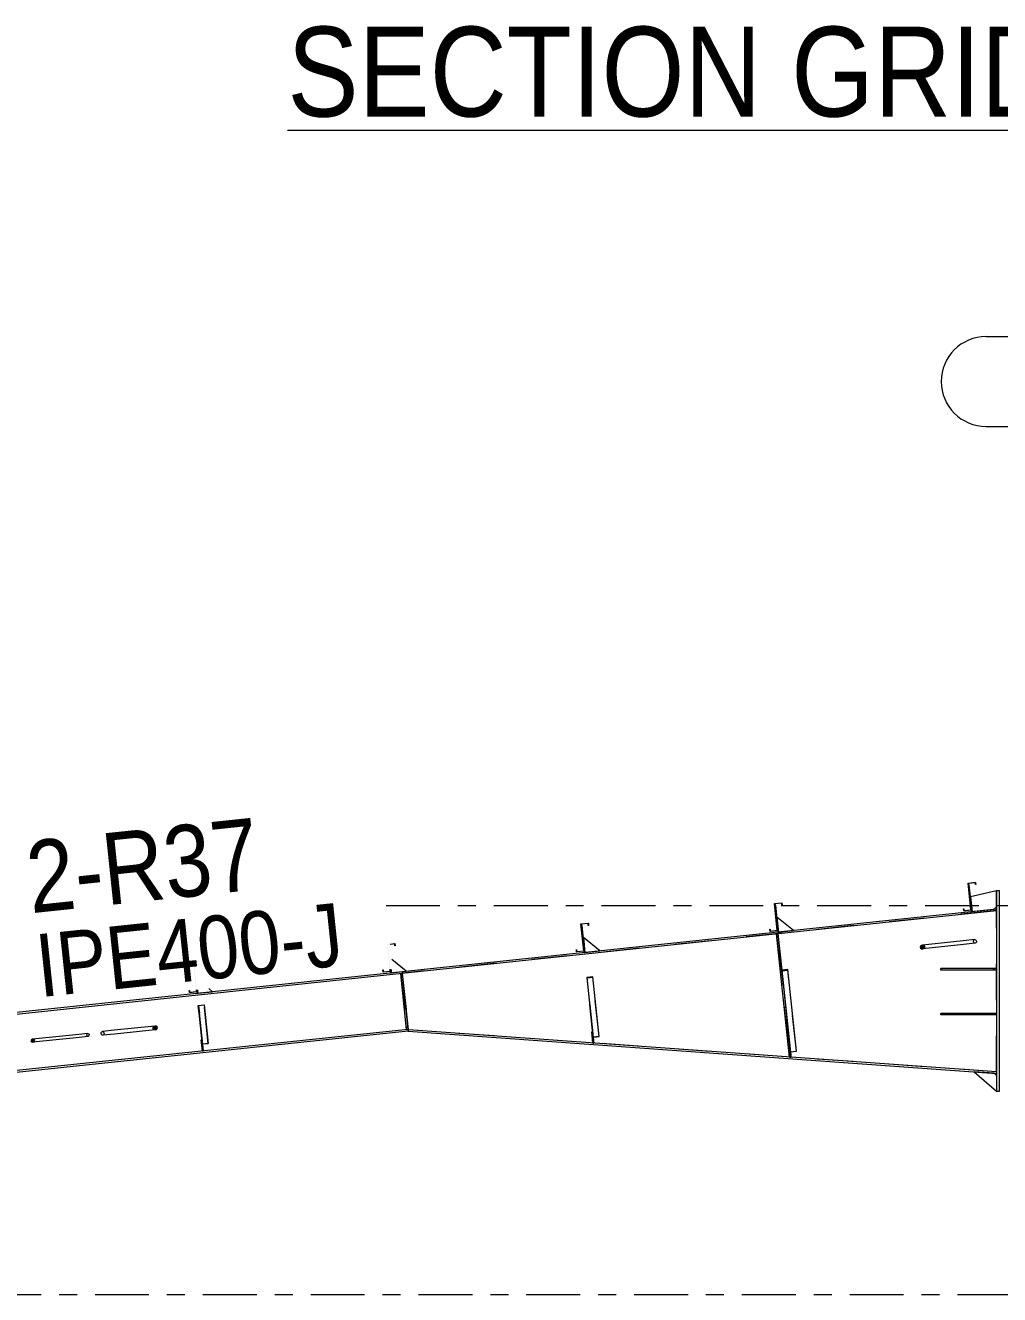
# Model space of a CAD drawing. Header units: millimetres. Extents: x -49 to 773, y -73 to 501.
# Drawn here: x 170.2 to 224.4, y 261.5 to 332.1 of the extents above; entities that cross this region are included whole.
import ezdxf

# ---------------------------------------------------------------- set-up
doc = ezdxf.new("R2010")
doc.units = ezdxf.units.MM
for name, pattern in [('XKITLINE00', [0]), ('XKITLINE02', [4, 2, -2]), ('XKITLINE03', [6, 3, -1, 1, -1])]:
    doc.linetypes.add(name, pattern=pattern)
for name, color, linetype, lineweight in [('OtherObjectType', 7, 'Continuous', 0), ('Part', 2, 'Continuous', 0), ('PartMark', 7, 'Continuous', 0), ('S-grid', 1, 'Continuous', 0)]:
    doc.layers.add(name, color=color, linetype=linetype, lineweight=lineweight)
doc.styles.add('ARIAL', font='ARIAL.TTF')

# ---------------------------------------------------------------- blocks, each defined once
blk = doc.blocks.new('*A133')
at = {"layer": 'Part'}
blk.add_hatch(color=3, dxfattribs=at).paths.add_polyline_path([(212.282, 279.532), (212.613, 279.567), (212.617, 279.534), (212.302, 279.501), (212.366, 278.888), (212.35, 278.887)], flags=17)
blk = doc.blocks.new('*A146')
at = {"layer": 'Part'}
blk.add_hatch(color=3, dxfattribs=at).paths.add_polyline_path([(179.555, 279.831), (179.969, 279.875), (179.982, 279.75), (179.967, 279.749), (179.956, 279.858), (179.571, 279.817), (179.729, 278.324), (179.315, 278.28), (179.301, 278.405), (179.316, 278.406), (179.328, 278.297), (179.712, 278.337)], flags=17)
blk = doc.blocks.new('*A147')
at = {"layer": 'Part'}
blk.add_hatch(color=3, dxfattribs=at).paths.add_polyline_path([(179.555, 279.831), (179.969, 279.875), (179.982, 279.75), (179.967, 279.749), (179.956, 279.858), (179.571, 279.817), (179.729, 278.324), (179.315, 278.28), (179.301, 278.405), (179.316, 278.406), (179.328, 278.297), (179.712, 278.337)], flags=17)
blk = doc.blocks.new('*A148')
at = {"layer": 'Part'}
blk.add_hatch(color=3, dxfattribs=at).paths.add_polyline_path([(190.328, 280.967), (190.743, 281.011), (190.756, 280.887), (190.741, 280.885), (190.729, 280.994), (190.345, 280.954), (190.502, 279.46), (190.088, 279.417), (190.075, 279.541), (190.09, 279.543), (190.101, 279.433), (190.486, 279.474)], flags=17)
blk = doc.blocks.new('*A149')
at = {"layer": 'Part'}
blk.add_hatch(color=3, dxfattribs=at).paths.add_polyline_path([(190.328, 280.967), (190.743, 281.011), (190.756, 280.887), (190.741, 280.885), (190.729, 280.994), (190.345, 280.954), (190.502, 279.46), (190.088, 279.417), (190.075, 279.541), (190.09, 279.543), (190.101, 279.433), (190.486, 279.474)], flags=17)
blk = doc.blocks.new('*A150')
at = {"layer": 'Part'}
blk.add_hatch(color=3, dxfattribs=at).paths.add_polyline_path([(201.102, 282.104), (201.516, 282.147), (201.53, 282.023), (201.515, 282.021), (201.503, 282.131), (201.119, 282.09), (201.276, 280.597), (200.862, 280.553), (200.849, 280.677), (200.863, 280.679), (200.875, 280.57), (201.26, 280.61)], flags=17)
blk = doc.blocks.new('*A151')
at = {"layer": 'Part'}
blk.add_hatch(color=3, dxfattribs=at).paths.add_polyline_path([(201.102, 282.104), (201.516, 282.147), (201.53, 282.023), (201.515, 282.021), (201.503, 282.131), (201.119, 282.09), (201.276, 280.597), (200.862, 280.553), (200.849, 280.677), (200.863, 280.679), (200.875, 280.57), (201.26, 280.61)], flags=17)
blk = doc.blocks.new('*A152')
at = {"layer": 'Part'}
blk.add_hatch(color=3, dxfattribs=at).paths.add_polyline_path([(211.876, 283.24), (212.29, 283.284), (212.303, 283.159), (212.288, 283.158), (212.277, 283.267), (211.892, 283.227), (212.05, 281.733), (211.635, 281.689), (211.622, 281.814), (211.637, 281.815), (211.649, 281.706), (212.033, 281.747)], flags=17)
blk = doc.blocks.new('*A153')
at = {"layer": 'Part'}
blk.add_hatch(color=3, dxfattribs=at).paths.add_polyline_path([(211.876, 283.24), (212.29, 283.284), (212.303, 283.159), (212.288, 283.158), (212.277, 283.267), (211.892, 283.227), (212.05, 281.733), (211.635, 281.689), (211.622, 281.814), (211.637, 281.815), (211.649, 281.706), (212.033, 281.747)], flags=17)
blk = doc.blocks.new('*A155')
at = {"layer": 'Part'}
blk.add_hatch(color=3, dxfattribs=at).paths.add_polyline_path([(179.809, 277.562), (180.141, 277.597), (180.143, 277.576), (179.828, 277.543), (179.87, 277.144), (179.854, 277.142)], flags=17)
blk = doc.blocks.new('*A156')
at = {"layer": 'Part'}
blk.add_hatch(color=3, dxfattribs=at).paths.add_polyline_path([(201.431, 279.128), (201.762, 279.163), (201.765, 279.137), (201.45, 279.104), (201.503, 278.609), (201.486, 278.607)], flags=17)
blk = doc.blocks.new('*A199')
at = {"layer": 'Part'}
blk.add_hatch(color=3, dxfattribs=at).paths.add_polyline_path([(170.59, 275.684), (170.669, 275.668), (170.707, 275.613), (170.682, 275.551), (170.608, 275.519), (170.529, 275.535), (170.491, 275.59), (170.516, 275.652)], flags=17)
blk = doc.blocks.new('*A207')
at = {"layer": 'Part'}
blk.add_hatch(color=3, dxfattribs=at).paths.add_polyline_path([(177.459, 276.416), (177.511, 276.383), (177.534, 276.333), (177.522, 276.279), (177.478, 276.236), (177.413, 276.215), (177.346, 276.222), (177.293, 276.255), (177.27, 276.305), (177.282, 276.359), (177.327, 276.402), (177.391, 276.423)], flags=17)
blk = doc.blocks.new('*A244')
at = {"layer": 'Part'}
blk.add_hatch(color=3, dxfattribs=at).paths.add_polyline_path([(222.649, 284.376), (223.064, 284.42), (223.077, 284.296), (223.062, 284.294), (223.05, 284.403), (222.666, 284.363), (222.823, 282.87), (222.409, 282.826), (222.396, 282.95), (222.411, 282.952), (222.422, 282.842), (222.807, 282.883)], flags=17)
blk = doc.blocks.new('*A245')
at = {"layer": 'Part'}
blk.add_hatch(color=3, dxfattribs=at).paths.add_polyline_path([(222.649, 284.376), (223.064, 284.42), (223.077, 284.296), (223.062, 284.294), (223.05, 284.403), (222.666, 284.363), (222.823, 282.87), (222.409, 282.826), (222.396, 282.95), (222.411, 282.952), (222.422, 282.842), (222.807, 282.883)], flags=17)
blk = doc.blocks.new('*A248')
at = {"layer": 'Part'}
blk.add_hatch(color=3, dxfattribs=at).paths.add_polyline_path([(220.174, 280.921), (220.227, 280.888), (220.25, 280.838), (220.237, 280.785), (220.193, 280.742), (220.128, 280.721), (220.061, 280.728), (220.008, 280.761), (219.985, 280.81), (219.998, 280.864), (220.042, 280.907), (220.107, 280.928)], flags=17)
blk = doc.blocks.new('*A896')
at = {"layer": 'S-grid', "color": 1, "linetype": 'XKITLINE03', "lineweight": 0}
blk.add_line((190.255, 283.136), (262.038, 283.136), dxfattribs=at)
blk = doc.blocks.new('*A897')
at = {"layer": 'S-grid', "color": 1, "linetype": 'XKITLINE03', "lineweight": 0}
blk.add_line((-5.936, 261.47), (454.905, 261.47), dxfattribs=at)
blk = doc.blocks.new('*A899')
at = {"layer": 'Part', "color": 2, "linetype": 'XKITLINE00', "lineweight": 0}
for p, q in [((191.503, 276.213), (191.497, 276.13)), ((191.497, 276.13), (224.224, 273.787)), ((224.23, 273.87), (191.503, 276.213)), ((224.224, 273.787), (224.23, 273.87))]:
    blk.add_line(p, q, dxfattribs=at)
blk = doc.blocks.new('*A900')
at = {"layer": 'Part', "color": 2, "linetype": 'XKITLINE00', "lineweight": 0}
for p, q in [((224.221, 282.933), (191.147, 279.445)), ((191.156, 279.362), (224.23, 282.85)), ((224.23, 282.85), (224.221, 282.933)), ((191.147, 279.445), (191.156, 279.362))]:
    blk.add_line(p, q, dxfattribs=at)
blk = doc.blocks.new('*A901')
at = {"layer": 'Part', "color": 7, "linetype": 'XKITLINE02', "lineweight": 0}
for p, q in [((224.23, 282.85), (191.156, 279.362)), ((224.23, 273.87), (224.23, 282.85)), ((191.156, 279.362), (191.488, 276.214)), ((224.23, 273.87), (191.503, 276.213))]:
    blk.add_line(p, q, dxfattribs=at)
at = {"layer": 'Part', "color": 2, "linetype": 'XKITLINE00', "lineweight": 0}
blk.add_line((191.503, 276.213), (191.488, 276.214), dxfattribs=at)
blk = doc.blocks.new('*A902')
at = {"layer": 'Part', "color": 7, "linetype": 'XKITLINE02', "lineweight": 0}
for p, q in [((212.778, 274.823), (212.282, 279.532)), ((212.795, 274.825), (212.302, 279.501)), ((213.093, 275.02), (212.613, 279.567)), ((212.76, 274.994), (213.092, 275.029)), ((212.778, 274.987), (213.093, 275.02)), ((212.778, 274.823), (212.795, 274.825))]:
    blk.add_line(p, q, dxfattribs=at)
blk = doc.blocks.new('*A903')
at = {"layer": 'Part', "color": 2, "linetype": 'XKITLINE00', "lineweight": 0}
for p, q in [((212.613, 279.567), (212.282, 279.532)), ((212.282, 279.532), (212.745, 275.137)), ((212.302, 279.501), (212.617, 279.534)), ((212.795, 274.825), (212.302, 279.501)), ((213.093, 275.02), (212.613, 279.567)), ((212.366, 278.888), (212.35, 278.887)), ((212.778, 274.987), (213.093, 275.02)), ((212.778, 274.823), (212.795, 274.825))]:
    blk.add_line(p, q, dxfattribs=at)
at = {"layer": 'Part', "color": 7, "linetype": 'XKITLINE02', "lineweight": 0}
for p, q in [((212.745, 275.137), (212.778, 274.823)), ((212.76, 274.994), (213.092, 275.029))]:
    blk.add_line(p, q, dxfattribs=at)
blk = doc.blocks.new('*A904')
at = {"layer": 'Part', "color": 7, "linetype": 'XKITLINE02', "lineweight": 0}
for p, q in [((212.067, 281.567), (211.984, 281.559)), ((211.984, 281.559), (212.71, 274.68)), ((212.793, 274.689), (212.067, 281.567)), ((212.697, 274.804), (212.78, 274.813)), ((212.71, 274.68), (212.793, 274.689))]:
    blk.add_line(p, q, dxfattribs=at)
blk = doc.blocks.new('*A905')
at = {"layer": 'Part', "color": 7, "linetype": 'XKITLINE02', "lineweight": 0}
for p, q in [((211.984, 281.559), (212.067, 281.567)), ((212.282, 279.532), (212.745, 275.137)), ((212.697, 274.804), (212.78, 274.813)), ((212.708, 274.695), (212.71, 274.68)), ((212.793, 274.689), (212.71, 274.68))]:
    blk.add_line(p, q, dxfattribs=at)
at = {"layer": 'Part', "color": 2, "linetype": 'XKITLINE00', "lineweight": 0}
for p, q in [((212.708, 274.695), (211.984, 281.559)), ((212.067, 281.567), (212.282, 279.532)), ((212.745, 275.137), (212.793, 274.689))]:
    blk.add_line(p, q, dxfattribs=at)
blk = doc.blocks.new('*A906')
at = {"layer": 'Part', "color": 2, "linetype": 'XKITLINE00', "lineweight": 0}
blk.add_line((212.929, 281.742), (212.012, 282.483), dxfattribs=at)
at = {"layer": 'Part', "color": 7, "linetype": 'XKITLINE02', "lineweight": 0}
for p, q in [((212.012, 282.483), (212.1, 281.655)), ((212.1, 281.655), (212.929, 281.742))]:
    blk.add_line(p, q, dxfattribs=at)
blk = doc.blocks.new('*A964')
at = {"layer": 'Part', "color": 2, "linetype": 'XKITLINE00', "lineweight": 0}
for p, q in [((179.301, 278.405), (179.316, 278.406)), ((179.302, 278.396), (179.301, 278.405)), ((179.315, 278.28), (179.302, 278.396)), ((179.316, 278.406), (179.317, 278.398)), ((179.317, 278.398), (179.328, 278.297)), ((179.712, 278.337), (179.702, 278.439)), ((179.717, 278.44), (179.729, 278.324)), ((179.729, 278.324), (179.315, 278.28)), ((179.328, 278.297), (179.712, 278.337))]:
    blk.add_line(p, q, dxfattribs=at)
blk = doc.blocks.new('*A965')
at = {"layer": 'Part', "color": 2, "linetype": 'XKITLINE00', "lineweight": 0}
for p, q in [((179.301, 278.405), (179.316, 278.406)), ((179.302, 278.396), (179.301, 278.405)), ((179.315, 278.28), (179.302, 278.396)), ((179.316, 278.406), (179.317, 278.398)), ((179.317, 278.398), (179.328, 278.297)), ((179.712, 278.337), (179.702, 278.439)), ((179.717, 278.44), (179.729, 278.324)), ((179.729, 278.324), (179.315, 278.28)), ((179.328, 278.297), (179.712, 278.337))]:
    blk.add_line(p, q, dxfattribs=at)
blk = doc.blocks.new('*A966')
at = {"layer": 'Part', "color": 2, "linetype": 'XKITLINE00', "lineweight": 0}
for p, q in [((190.482, 280.983), (190.743, 281.011)), ((190.729, 280.994), (190.484, 280.968)), ((190.741, 280.885), (190.729, 280.994)), ((190.756, 280.887), (190.741, 280.885)), ((190.743, 281.011), (190.756, 280.887)), ((190.075, 279.541), (190.09, 279.543)), ((190.076, 279.533), (190.075, 279.541)), ((190.088, 279.417), (190.076, 279.533)), ((190.502, 279.46), (190.088, 279.417)), ((190.09, 279.543), (190.091, 279.534)), ((190.091, 279.534), (190.101, 279.433)), ((190.101, 279.433), (190.486, 279.474)), ((190.486, 279.474), (190.475, 279.575)), ((190.49, 279.576), (190.502, 279.46))]:
    blk.add_line(p, q, dxfattribs=at)
blk = doc.blocks.new('*A967')
at = {"layer": 'Part', "color": 2, "linetype": 'XKITLINE00', "lineweight": 0}
for p, q in [((190.482, 280.983), (190.743, 281.011)), ((190.729, 280.994), (190.484, 280.968)), ((190.741, 280.885), (190.729, 280.994)), ((190.756, 280.887), (190.741, 280.885)), ((190.743, 281.011), (190.756, 280.887)), ((190.075, 279.541), (190.09, 279.543)), ((190.076, 279.533), (190.075, 279.541)), ((190.088, 279.417), (190.076, 279.533)), ((190.502, 279.46), (190.088, 279.417)), ((190.09, 279.543), (190.091, 279.534)), ((190.091, 279.534), (190.101, 279.433)), ((190.101, 279.433), (190.486, 279.474)), ((190.486, 279.474), (190.475, 279.575)), ((190.49, 279.576), (190.502, 279.46))]:
    blk.add_line(p, q, dxfattribs=at)
blk = doc.blocks.new('*A968')
at = {"layer": 'Part', "color": 2, "linetype": 'XKITLINE00', "lineweight": 0}
for p, q in [((201.102, 282.104), (201.516, 282.147)), ((201.26, 280.61), (201.102, 282.104)), ((201.503, 282.131), (201.119, 282.09)), ((201.119, 282.09), (201.276, 280.597)), ((201.515, 282.021), (201.503, 282.131)), ((201.53, 282.023), (201.515, 282.021)), ((201.516, 282.147), (201.53, 282.023)), ((200.849, 280.677), (200.863, 280.679)), ((200.862, 280.553), (200.849, 280.677)), ((201.276, 280.597), (200.862, 280.553)), ((200.863, 280.679), (200.875, 280.57)), ((200.875, 280.57), (201.26, 280.61))]:
    blk.add_line(p, q, dxfattribs=at)
blk = doc.blocks.new('*A969')
at = {"layer": 'Part', "color": 2, "linetype": 'XKITLINE00', "lineweight": 0}
for p, q in [((201.102, 282.104), (201.516, 282.147)), ((201.26, 280.61), (201.102, 282.104)), ((201.503, 282.131), (201.119, 282.09)), ((201.119, 282.09), (201.276, 280.597)), ((201.515, 282.021), (201.503, 282.131)), ((201.53, 282.023), (201.515, 282.021)), ((201.516, 282.147), (201.53, 282.023)), ((200.849, 280.677), (200.863, 280.679)), ((200.862, 280.553), (200.849, 280.677)), ((201.276, 280.597), (200.862, 280.553)), ((200.863, 280.679), (200.875, 280.57)), ((200.875, 280.57), (201.26, 280.61))]:
    blk.add_line(p, q, dxfattribs=at)
blk = doc.blocks.new('*A970')
at = {"layer": 'Part', "color": 2, "linetype": 'XKITLINE00', "lineweight": 0}
for p, q in [((211.876, 283.24), (212.29, 283.284)), ((212.033, 281.747), (211.876, 283.24)), ((212.277, 283.267), (211.892, 283.227)), ((211.892, 283.227), (212.05, 281.733)), ((212.288, 283.158), (212.277, 283.267)), ((212.303, 283.159), (212.288, 283.158)), ((212.29, 283.284), (212.303, 283.159)), ((211.622, 281.814), (211.637, 281.815)), ((211.635, 281.689), (211.622, 281.814)), ((212.05, 281.733), (211.635, 281.689)), ((211.637, 281.815), (211.649, 281.706)), ((211.649, 281.706), (212.033, 281.747))]:
    blk.add_line(p, q, dxfattribs=at)
blk = doc.blocks.new('*A971')
at = {"layer": 'Part', "color": 2, "linetype": 'XKITLINE00', "lineweight": 0}
for p, q in [((211.876, 283.24), (212.29, 283.284)), ((212.033, 281.747), (211.876, 283.24)), ((212.277, 283.267), (211.892, 283.227)), ((211.892, 283.227), (212.05, 281.733)), ((212.288, 283.158), (212.277, 283.267)), ((212.303, 283.159), (212.288, 283.158)), ((212.29, 283.284), (212.303, 283.159)), ((211.622, 281.814), (211.637, 281.815)), ((211.635, 281.689), (211.622, 281.814)), ((212.05, 281.733), (211.635, 281.689)), ((211.637, 281.815), (211.649, 281.706)), ((211.649, 281.706), (212.033, 281.747))]:
    blk.add_line(p, q, dxfattribs=at)
blk = doc.blocks.new('*A972')
at = {"layer": 'Part', "color": 2, "linetype": 'XKITLINE00', "lineweight": 0}
for p, q in [((191.147, 279.445), (118.514, 271.784)), ((191.159, 279.337), (118.525, 271.676)), ((191.156, 279.362), (191.159, 279.337)), ((191.486, 276.237), (126.54, 269.387)), ((191.497, 276.13), (126.551, 269.279)), ((191.486, 276.237), (191.497, 276.13)), ((126.208, 269.352), (118.852, 268.576)), ((126.219, 269.244), (118.863, 268.469))]:
    blk.add_line(p, q, dxfattribs=at)
at = {"layer": 'Part', "color": 7, "linetype": 'XKITLINE02', "lineweight": 0}
for p, q in [((191.147, 279.445), (191.156, 279.362)), ((191.159, 279.337), (191.486, 276.237)), ((118.514, 271.784), (118.863, 268.469)), ((126.54, 269.387), (126.208, 269.352)), ((126.551, 269.279), (126.219, 269.244))]:
    blk.add_line(p, q, dxfattribs=at)
blk = doc.blocks.new('*A981')
at = {"layer": 'Part', "color": 7, "linetype": 'XKITLINE02', "lineweight": 0}
for p, q in [((180.01, 275.656), (179.969, 275.651)), ((179.969, 275.651), (180.034, 275.03)), ((180.076, 275.034), (180.01, 275.656)), ((180.021, 275.154), (180.063, 275.158)), ((180.034, 275.03), (180.076, 275.034))]:
    blk.add_line(p, q, dxfattribs=at)
blk = doc.blocks.new('*A982')
at = {"layer": 'Part', "color": 2, "linetype": 'XKITLINE00', "lineweight": 0}
for p, q in [((179.969, 275.651), (180.01, 275.656)), ((180.034, 275.03), (179.969, 275.651)), ((180.038, 275.396), (180.076, 275.034))]:
    blk.add_line(p, q, dxfattribs=at)
at = {"layer": 'Part', "color": 7, "linetype": 'XKITLINE02', "lineweight": 0}
for p, q in [((180.01, 275.656), (180.038, 275.396)), ((180.021, 275.154), (180.063, 275.158)), ((180.076, 275.034), (180.034, 275.03))]:
    blk.add_line(p, q, dxfattribs=at)
blk = doc.blocks.new('*A983')
at = {"layer": 'Part', "color": 7, "linetype": 'XKITLINE02', "lineweight": 0}
for p, q in [((179.758, 278.444), (179.779, 278.246)), ((179.779, 278.246), (180.608, 278.333))]:
    blk.add_line(p, q, dxfattribs=at)
at = {"layer": 'Part', "color": 2, "linetype": 'XKITLINE00', "lineweight": 0}
blk.add_line((180.608, 278.333), (180.388, 278.511), dxfattribs=at)
blk = doc.blocks.new('*A984')
at = {"layer": 'Part', "color": 7, "linetype": 'XKITLINE02', "lineweight": 0}
for p, q in [((179.717, 278.44), (179.729, 278.324)), ((179.738, 278.241), (179.779, 278.246))]:
    blk.add_line(p, q, dxfattribs=at)
at = {"layer": 'Part', "color": 2, "linetype": 'XKITLINE00', "lineweight": 0}
for p, q in [((179.779, 278.246), (179.758, 278.444)), ((179.729, 278.324), (179.738, 278.241))]:
    blk.add_line(p, q, dxfattribs=at)
blk = doc.blocks.new('*A985')
at = {"layer": 'Part', "color": 7, "linetype": 'XKITLINE02', "lineweight": 0}
for p, q in [((180.061, 275.174), (179.809, 277.562)), ((180.078, 275.176), (179.828, 277.543)), ((180.366, 275.457), (180.141, 277.597)), ((180.034, 275.435), (180.365, 275.47)), ((180.052, 275.424), (180.366, 275.457)), ((180.061, 275.174), (180.078, 275.176))]:
    blk.add_line(p, q, dxfattribs=at)
blk = doc.blocks.new('*A986')
at = {"layer": 'Part', "color": 2, "linetype": 'XKITLINE00', "lineweight": 0}
for p, q in [((179.809, 277.562), (180.141, 277.597)), ((179.854, 277.142), (179.809, 277.562)), ((180.143, 277.576), (179.828, 277.543)), ((179.828, 277.543), (179.87, 277.144)), ((179.87, 277.144), (179.854, 277.142)), ((179.854, 277.142), (180.038, 275.396)), ((180.078, 275.176), (179.87, 277.144)), ((180.141, 277.597), (180.366, 275.457)), ((180.052, 275.424), (180.366, 275.457)), ((180.061, 275.174), (180.078, 275.176))]:
    blk.add_line(p, q, dxfattribs=at)
at = {"layer": 'Part', "color": 7, "linetype": 'XKITLINE02', "lineweight": 0}
for p, q in [((180.034, 275.435), (180.365, 275.47)), ((180.038, 275.396), (180.061, 275.174))]:
    blk.add_line(p, q, dxfattribs=at)
blk = doc.blocks.new('*A987')
at = {"layer": 'Part', "color": 7, "linetype": 'XKITLINE02', "lineweight": 0}
for p, q in [((190.49, 279.576), (190.502, 279.46)), ((190.511, 279.378), (190.553, 279.382))]:
    blk.add_line(p, q, dxfattribs=at)
at = {"layer": 'Part', "color": 2, "linetype": 'XKITLINE00', "lineweight": 0}
for p, q in [((190.502, 279.46), (190.511, 279.378)), ((190.553, 279.382), (190.532, 279.581))]:
    blk.add_line(p, q, dxfattribs=at)
blk = doc.blocks.new('*A988')
at = {"layer": 'Part', "color": 2, "linetype": 'XKITLINE00', "lineweight": 0}
blk.add_line((191.381, 279.469), (190.573, 280.123), dxfattribs=at)
at = {"layer": 'Part', "color": 7, "linetype": 'XKITLINE02', "lineweight": 0}
for p, q in [((190.532, 279.581), (190.553, 279.382)), ((190.553, 279.382), (191.381, 279.469))]:
    blk.add_line(p, q, dxfattribs=at)
blk = doc.blocks.new('*A989')
at = {"layer": 'Part', "color": 7, "linetype": 'XKITLINE02', "lineweight": 0}
for p, q in [((191.159, 279.337), (191.076, 279.328)), ((191.076, 279.328), (191.403, 276.229)), ((191.089, 279.204), (191.172, 279.213)), ((191.486, 276.237), (191.159, 279.337)), ((191.39, 276.353), (191.473, 276.362)), ((191.403, 276.229), (191.486, 276.237))]:
    blk.add_line(p, q, dxfattribs=at)
blk = doc.blocks.new('*A990')
at = {"layer": 'Part', "color": 7, "linetype": 'XKITLINE02', "lineweight": 0}
for p, q in [((191.159, 279.337), (191.076, 279.328)), ((191.089, 279.204), (191.172, 279.213)), ((191.473, 276.362), (191.39, 276.353)), ((191.486, 276.237), (191.403, 276.229))]:
    blk.add_line(p, q, dxfattribs=at)
at = {"layer": 'Part', "color": 2, "linetype": 'XKITLINE00', "lineweight": 0}
for p, q in [((191.403, 276.229), (191.076, 279.328)), ((191.159, 279.337), (191.486, 276.237))]:
    blk.add_line(p, q, dxfattribs=at)
blk = doc.blocks.new('*A991')
at = {"layer": 'Part', "color": 2, "linetype": 'XKITLINE00', "lineweight": 0}
for p, q in [((201.762, 279.163), (201.431, 279.128)), ((201.431, 279.128), (201.773, 275.883)), ((201.45, 279.104), (201.765, 279.137)), ((201.819, 275.609), (201.45, 279.104)), ((202.113, 275.842), (201.762, 279.163)), ((201.503, 278.609), (201.486, 278.607)), ((201.798, 275.809), (202.113, 275.842)), ((201.802, 275.607), (201.819, 275.609))]:
    blk.add_line(p, q, dxfattribs=at)
at = {"layer": 'Part', "color": 7, "linetype": 'XKITLINE02', "lineweight": 0}
for p, q in [((201.773, 275.883), (201.802, 275.607)), ((201.78, 275.818), (202.112, 275.853))]:
    blk.add_line(p, q, dxfattribs=at)
blk = doc.blocks.new('*A992')
at = {"layer": 'Part', "color": 7, "linetype": 'XKITLINE02', "lineweight": 0}
for p, q in [((201.802, 275.607), (201.431, 279.128)), ((201.819, 275.609), (201.45, 279.104)), ((202.113, 275.842), (201.762, 279.163)), ((201.78, 275.818), (202.112, 275.853)), ((201.798, 275.809), (202.113, 275.842)), ((201.802, 275.607), (201.819, 275.609))]:
    blk.add_line(p, q, dxfattribs=at)
blk = doc.blocks.new('*A993')
at = {"layer": 'Part', "color": 2, "linetype": 'XKITLINE00', "lineweight": 0}
for p, q in [((201.169, 282.01), (201.127, 282.006)), ((201.326, 280.518), (201.169, 282.01)), ((201.276, 280.597), (201.285, 280.514))]:
    blk.add_line(p, q, dxfattribs=at)
at = {"layer": 'Part', "color": 7, "linetype": 'XKITLINE02', "lineweight": 0}
for p, q in [((201.127, 282.006), (201.276, 280.597)), ((201.285, 280.514), (201.326, 280.518))]:
    blk.add_line(p, q, dxfattribs=at)
blk = doc.blocks.new('*A994')
at = {"layer": 'Part', "color": 2, "linetype": 'XKITLINE00', "lineweight": 0}
blk.add_line((202.155, 280.606), (201.239, 281.347), dxfattribs=at)
at = {"layer": 'Part', "color": 7, "linetype": 'XKITLINE02', "lineweight": 0}
for p, q in [((201.239, 281.347), (201.326, 280.518)), ((201.326, 280.518), (202.155, 280.606))]:
    blk.add_line(p, q, dxfattribs=at)
blk = doc.blocks.new('*A995')
at = {"layer": 'Part', "color": 2, "linetype": 'XKITLINE00', "lineweight": 0}
for p, q in [((201.709, 276.092), (201.751, 276.096)), ((201.774, 275.477), (201.709, 276.092)), ((201.773, 275.883), (201.816, 275.474))]:
    blk.add_line(p, q, dxfattribs=at)
at = {"layer": 'Part', "color": 7, "linetype": 'XKITLINE02', "lineweight": 0}
for p, q in [((201.751, 276.096), (201.773, 275.883)), ((201.762, 275.594), (201.803, 275.599)), ((201.774, 275.477), (201.775, 275.47)), ((201.816, 275.474), (201.775, 275.47))]:
    blk.add_line(p, q, dxfattribs=at)
blk = doc.blocks.new('*A996')
at = {"layer": 'Part', "color": 7, "linetype": 'XKITLINE02', "lineweight": 0}
for p, q in [((201.751, 276.096), (201.709, 276.092)), ((201.709, 276.092), (201.775, 275.47)), ((201.816, 275.474), (201.751, 276.096)), ((201.762, 275.594), (201.803, 275.599)), ((201.775, 275.47), (201.816, 275.474))]:
    blk.add_line(p, q, dxfattribs=at)
blk = doc.blocks.new('*A997')
at = {"layer": 'Part', "color": 2, "linetype": 'XKITLINE00', "lineweight": 0}
for p, q in [((211.942, 283.146), (211.901, 283.142)), ((212.1, 281.655), (211.942, 283.146)), ((212.05, 281.733), (212.058, 281.65))]:
    blk.add_line(p, q, dxfattribs=at)
at = {"layer": 'Part', "color": 7, "linetype": 'XKITLINE02', "lineweight": 0}
for p, q in [((211.901, 283.142), (212.05, 281.733)), ((212.058, 281.65), (212.1, 281.655))]:
    blk.add_line(p, q, dxfattribs=at)
blk = doc.blocks.new('*A1124')
at = {"layer": 'Part', "color": 2, "linetype": 'XKITLINE00', "lineweight": 0}
for p, q in [((170.516, 275.652), (170.491, 275.59)), ((170.491, 275.59), (170.529, 275.535)), ((170.59, 275.684), (170.516, 275.652)), ((172.994, 275.938), (170.59, 275.684)), ((170.669, 275.668), (170.59, 275.684)), ((173.011, 275.772), (170.608, 275.519)), ((170.707, 275.613), (170.669, 275.668)), ((170.682, 275.551), (170.707, 275.613)), ((170.529, 275.535), (170.608, 275.519)), ((170.608, 275.519), (170.682, 275.551))]:
    blk.add_line(p, q, dxfattribs=at)
at = {"layer": 'Part', "color": 7, "linetype": 'XKITLINE02', "lineweight": 0}
for p, q in [((173.66, 276.008), (172.994, 275.938)), ((173.678, 275.842), (173.011, 275.772)), ((173.606, 275.919), (173.618, 275.979)), ((173.63, 275.862), (173.606, 275.919)), ((173.618, 275.979), (173.66, 276.008)), ((173.678, 275.842), (173.63, 275.862)), ((173.66, 276.008), (173.708, 275.989)), ((173.72, 275.871), (173.678, 275.842)), ((173.708, 275.989), (173.733, 275.932)), ((173.733, 275.932), (173.72, 275.871))]:
    blk.add_line(p, q, dxfattribs=at)
blk = doc.blocks.new('*A1137')
at = {"layer": 'Part', "color": 2, "linetype": 'XKITLINE00', "lineweight": 0}
for p, q in [((177.391, 276.423), (175.118, 276.183)), ((177.282, 276.359), (177.27, 276.305)), ((177.27, 276.305), (177.293, 276.255)), ((177.327, 276.402), (177.282, 276.359)), ((177.391, 276.423), (177.327, 276.402)), ((177.459, 276.416), (177.391, 276.423)), ((177.511, 276.383), (177.459, 276.416)), ((177.478, 276.236), (177.522, 276.279)), ((177.534, 276.333), (177.511, 276.383)), ((177.522, 276.279), (177.534, 276.333)), ((177.413, 276.215), (175.139, 275.976)), ((177.293, 276.255), (177.346, 276.222)), ((177.346, 276.222), (177.413, 276.215)), ((177.413, 276.215), (177.478, 276.236))]:
    blk.add_line(p, q, dxfattribs=at)
at = {"layer": 'Part', "color": 7, "linetype": 'XKITLINE02', "lineweight": 0}
for p, q in [((174.403, 276.003), (174.409, 276.056)), ((174.419, 275.952), (174.403, 276.003)), ((174.409, 276.056), (174.434, 276.097)), ((174.453, 275.917), (174.419, 275.952)), ((174.434, 276.097), (174.473, 276.115)), ((174.495, 275.908), (174.453, 275.917)), ((175.118, 276.183), (174.473, 276.115)), ((174.473, 276.115), (174.515, 276.105)), ((175.139, 275.976), (174.495, 275.908)), ((174.534, 275.926), (174.495, 275.908)), ((174.515, 276.105), (174.549, 276.07)), ((174.56, 275.967), (174.534, 275.926)), ((174.549, 276.07), (174.565, 276.02)), ((174.565, 276.02), (174.56, 275.967))]:
    blk.add_line(p, q, dxfattribs=at)
blk = doc.blocks.new('*A1254')
at = {"layer": 'Part', "color": 2, "linetype": 'XKITLINE00', "lineweight": 0}
for p, q in [((222.649, 284.376), (223.064, 284.42)), ((222.807, 282.883), (222.649, 284.376)), ((223.05, 284.403), (222.666, 284.363)), ((222.666, 284.363), (222.823, 282.87)), ((223.062, 284.294), (223.05, 284.403)), ((223.077, 284.296), (223.062, 284.294)), ((223.064, 284.42), (223.077, 284.296)), ((222.396, 282.95), (222.411, 282.952)), ((222.409, 282.826), (222.396, 282.95)), ((222.823, 282.87), (222.409, 282.826)), ((222.411, 282.952), (222.422, 282.842)), ((222.422, 282.842), (222.807, 282.883))]:
    blk.add_line(p, q, dxfattribs=at)
blk = doc.blocks.new('*A1255')
at = {"layer": 'Part', "color": 2, "linetype": 'XKITLINE00', "lineweight": 0}
for p, q in [((222.649, 284.376), (223.064, 284.42)), ((222.807, 282.883), (222.649, 284.376)), ((223.05, 284.403), (222.666, 284.363)), ((222.666, 284.363), (222.823, 282.87)), ((223.062, 284.294), (223.05, 284.403)), ((223.077, 284.296), (223.062, 284.294)), ((223.064, 284.42), (223.077, 284.296)), ((222.396, 282.95), (222.411, 282.952)), ((222.409, 282.826), (222.396, 282.95)), ((222.823, 282.87), (222.409, 282.826)), ((222.411, 282.952), (222.422, 282.842)), ((222.422, 282.842), (222.807, 282.883))]:
    blk.add_line(p, q, dxfattribs=at)
blk = doc.blocks.new('*A1261')
at = {"layer": 'Part', "color": 2, "linetype": 'XKITLINE00', "lineweight": 0}
for p, q in [((224.23, 283.953), (224.23, 272.787)), ((224.397, 283.953), (224.23, 283.953)), ((224.397, 272.787), (224.397, 283.953)), ((224.23, 272.787), (224.397, 272.787))]:
    blk.add_line(p, q, dxfattribs=at)
blk = doc.blocks.new('*A1263')
at = {"layer": 'Part', "color": 2, "linetype": 'XKITLINE00', "lineweight": 0}
for p, q in [((222.983, 273.875), (224.23, 272.787)), ((224.106, 273.795), (224.23, 273.661))]:
    blk.add_line(p, q, dxfattribs=at)
at = {"layer": 'Part', "color": 7, "linetype": 'XKITLINE02', "lineweight": 0}
for p, q in [((224.106, 273.795), (222.983, 273.875)), ((224.23, 273.661), (224.23, 272.787))]:
    blk.add_line(p, q, dxfattribs=at)
blk = doc.blocks.new('*A1267')
at = {"layer": 'Part', "color": 2, "linetype": 'XKITLINE00', "lineweight": 0}
for p, q in [((224.23, 277.12), (221.13, 277.12)), ((221.13, 277.12), (221.13, 277.037)), ((224.23, 277.037), (221.13, 277.037)), ((224.064, 277.037), (224.064, 277.12))]:
    blk.add_line(p, q, dxfattribs=at)
at = {"layer": 'Part', "color": 7, "linetype": 'XKITLINE02', "lineweight": 0}
for p, q in [((224.105, 277.037), (224.105, 277.12)), ((224.23, 277.12), (224.23, 277.037))]:
    blk.add_line(p, q, dxfattribs=at)
blk = doc.blocks.new('*A1268')
at = {"layer": 'Part', "color": 2, "linetype": 'XKITLINE00', "lineweight": 0}
for p, q in [((224.23, 279.62), (221.13, 279.62)), ((221.13, 279.62), (221.13, 279.537)), ((224.23, 279.537), (221.13, 279.537)), ((224.064, 279.537), (224.064, 279.62))]:
    blk.add_line(p, q, dxfattribs=at)
at = {"layer": 'Part', "color": 7, "linetype": 'XKITLINE02', "lineweight": 0}
for p, q in [((224.105, 279.537), (224.105, 279.62)), ((224.23, 279.62), (224.23, 279.537))]:
    blk.add_line(p, q, dxfattribs=at)
blk = doc.blocks.new('*A1269')
at = {"layer": 'Part', "color": 7, "linetype": 'XKITLINE02', "lineweight": 0}
for p, q in [((224.23, 277.12), (221.13, 277.12)), ((221.13, 277.037), (221.13, 277.12)), ((224.23, 277.037), (221.13, 277.037)), ((224.064, 277.037), (224.064, 277.12)), ((224.105, 277.037), (224.105, 277.12)), ((224.23, 277.12), (224.23, 277.037))]:
    blk.add_line(p, q, dxfattribs=at)
blk = doc.blocks.new('*A1270')
at = {"layer": 'Part', "color": 7, "linetype": 'XKITLINE02', "lineweight": 0}
for p, q in [((224.23, 279.62), (221.13, 279.62)), ((221.13, 279.537), (221.13, 279.62)), ((224.23, 279.537), (221.13, 279.537)), ((224.064, 279.537), (224.064, 279.62)), ((224.105, 279.537), (224.105, 279.62)), ((224.23, 279.62), (224.23, 279.537))]:
    blk.add_line(p, q, dxfattribs=at)
blk = doc.blocks.new('*A1271')
at = {"layer": 'Part', "color": 2, "linetype": 'XKITLINE00', "lineweight": 0}
for p, q in [((222.716, 284.283), (222.675, 284.278)), ((222.873, 282.791), (222.716, 284.283)), ((222.823, 282.87), (222.832, 282.787))]:
    blk.add_line(p, q, dxfattribs=at)
at = {"layer": 'Part', "color": 7, "linetype": 'XKITLINE02', "lineweight": 0}
for p, q in [((222.675, 284.278), (222.823, 282.87)), ((222.832, 282.787), (222.873, 282.791))]:
    blk.add_line(p, q, dxfattribs=at)
blk = doc.blocks.new('*A1272')
at = {"layer": 'Part', "color": 2, "linetype": 'XKITLINE00', "lineweight": 0}
for p, q in [((224.23, 283.953), (222.786, 283.62)), ((222.786, 283.62), (222.874, 282.791)), ((224.106, 282.921), (224.23, 283.059))]:
    blk.add_line(p, q, dxfattribs=at)
at = {"layer": 'Part', "color": 7, "linetype": 'XKITLINE02', "lineweight": 0}
for p, q in [((224.23, 283.059), (224.23, 283.953)), ((222.874, 282.791), (224.106, 282.921))]:
    blk.add_line(p, q, dxfattribs=at)
blk = doc.blocks.new('*A1295')
at = {"layer": 'Part', "color": 7, "linetype": 'XKITLINE02', "lineweight": 0}
for p, q in [((223.025, 281.236), (222.38, 281.168)), ((222.985, 281.218), (223.025, 281.236)), ((223.025, 281.236), (223.067, 281.226)), ((223.067, 281.226), (223.1, 281.191)), ((223.046, 281.029), (222.402, 280.961)), ((222.954, 281.124), (222.96, 281.177)), ((222.971, 281.073), (222.954, 281.124)), ((222.96, 281.177), (222.985, 281.218)), ((223.004, 281.038), (222.971, 281.073)), ((223.046, 281.029), (223.004, 281.038)), ((223.086, 281.047), (223.046, 281.029)), ((223.111, 281.088), (223.086, 281.047)), ((223.1, 281.191), (223.117, 281.141)), ((223.117, 281.141), (223.111, 281.088))]:
    blk.add_line(p, q, dxfattribs=at)
at = {"layer": 'Part', "color": 2, "linetype": 'XKITLINE00', "lineweight": 0}
for p, q in [((219.998, 280.864), (219.985, 280.81)), ((219.985, 280.81), (220.008, 280.761)), ((220.042, 280.907), (219.998, 280.864)), ((220.008, 280.761), (220.061, 280.728)), ((220.107, 280.928), (220.042, 280.907)), ((220.061, 280.728), (220.128, 280.721)), ((222.38, 281.168), (220.107, 280.928)), ((220.174, 280.921), (220.107, 280.928)), ((222.402, 280.961), (220.128, 280.721)), ((220.128, 280.721), (220.193, 280.742)), ((220.227, 280.888), (220.174, 280.921)), ((220.193, 280.742), (220.237, 280.785)), ((220.25, 280.838), (220.227, 280.888)), ((220.237, 280.785), (220.25, 280.838))]:
    blk.add_line(p, q, dxfattribs=at)
blk = doc.blocks.new('*A1299')
at = {"layer": 'S-grid', "color": 1, "linetype": 'XKITLINE00', "lineweight": 0}
for p, q in [((223.653, 314.803), (228.641, 314.803)), ((223.653, 309.803), (228.641, 309.803))]:
    blk.add_line(p, q, dxfattribs=at)
for centre, start, end in [((223.653, 312.303), 90, 270), ((228.641, 312.303), 270, 90)]:
    blk.add_arc(centre, 2.5, start, end, dxfattribs=at)
blk = doc.blocks.new('*A1386')
at = {"layer": 'OtherObjectType', "color": 5, "linetype": 'XKITLINE00', "lineweight": 0}
blk.add_line((184.768, 326.303), (239.963, 326.303), dxfattribs=at)
at = {"layer": 'OtherObjectType', "color": 7, "style": 'ARIAL', "width": 0.85}
blk.add_text('SECTION GRID G', height=5, dxfattribs=at).set_placement((184.768, 327.053))
blk = doc.blocks.new('*A1777')
at = {"layer": 'PartMark', "color": 3, "style": 'ARIAL', "width": 0.85}
blk.add_text('2-R37', height=4, rotation=6.02179, dxfattribs=at).set_placement((170.492, 282.696))
at = {"layer": 'PartMark', "color": 7, "style": 'ARIAL', "width": 0.85}
blk.add_text('IPE400-J', height=3.5, rotation=6.02179, dxfattribs=at).set_placement((170.985, 278.022))

msp = doc.modelspace()

# ---------------------------------------------------------------- block references
at = {"lineweight": 0}
for name in ['*A1386', '*A1299', '*A1777', '*A896', '*A244', '*A245', '*A1254', '*A1255', '*A1271', '*A1272', '*A1261', '*A900', '*A901', '*A152', '*A153', '*A970', '*A971', '*A997', '*A150', '*A151', '*A968', '*A969', '*A993', '*A906', '*A994', '*A904', '*A905', '*A1295', '*A148', '*A149', '*A966', '*A967', '*A248', '*A146', '*A147', '*A988', '*A972', '*A987', '*A989', '*A990', '*A156', '*A991', '*A992', '*A133', '*A902', '*A903', '*A1268', '*A1270', '*A964', '*A965', '*A984', '*A983', '*A155', '*A985', '*A986', '*A1267', '*A1269', '*A1137', '*A207', '*A1124', '*A199', '*A981', '*A982', '*A899', '*A995', '*A996', '*A1263', '*A897']:
    msp.add_blockref(name, (0, 0), dxfattribs=at)

doc.saveas('drawing.dxf')
